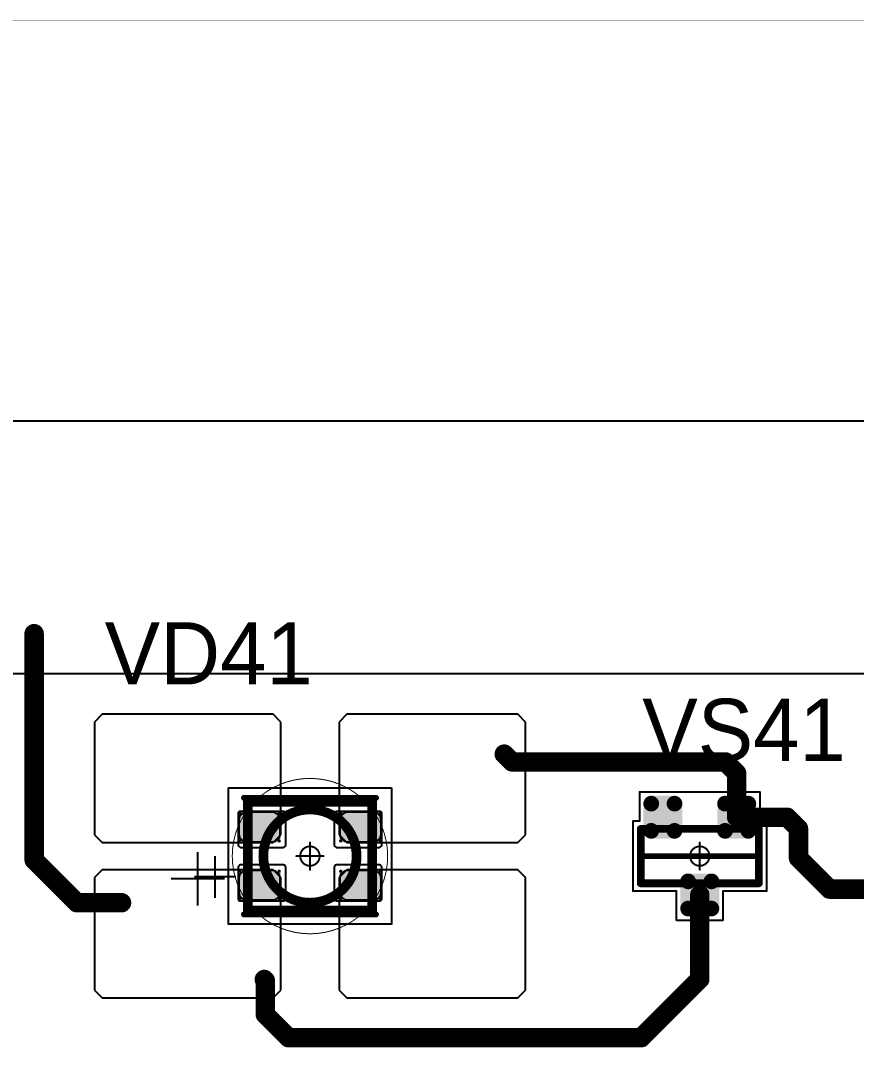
# Model space of a CAD drawing. Header units: millimetres. Extents: x 0 to 400, y 0 to 514.
# Drawn here: x 132.55 to 154.07, y 487.58 to 514.01 of the extents above; entities that cross this region are included whole.
import ezdxf

# ---------------------------------------------------------------- set-up
doc = ezdxf.new("R2010")
doc.units = ezdxf.units.MM
for name, color, linetype in [('Mechanical10', 56, 'Continuous'), ('Mechanical13', 56, 'Continuous'), ('Mechanical15', 56, 'Continuous'), ('Mechanical2', 216, 'Continuous'), ('TopLayer', 1, 'Continuous'), ('TopOverlay', 2, 'Continuous'), ('TopPaste', 8, 'Continuous'), ('TopSolder', 216, 'Continuous')]:
    doc.layers.add(name, color=color, linetype=linetype)

# ---------------------------------------------------------------- blocks, each defined once
blk = doc.blocks.new('SOT23_141')
at = {"layer": 'Mechanical13', "const_width": 0.2}
for points in [[(0.7, 1.52), (-0.7, 1.52)], [(-0.7, -1.52), (-0.7, 1.52)], [(0.7, -1.52), (0.7, 1.52)], [(0.7, -1.52), (-0.7, -1.52)]]:
    blk.add_lwpolyline(points, dxfattribs=at)
at = {"layer": 'Mechanical13', "const_width": 0.1}
for points in [[(-0.75, 1.52, 1), (-0.65, 1.52, 1)], [(-0.75, 1.52, 1), (-0.65, 1.52, 1)], [(0.65, 1.52, 1), (0.75, 1.52, 1)], [(0.65, 1.52, 1), (0.75, 1.52, 1)], [(-0.75, -1.52, 1), (-0.65, -1.52, 1)], [(-0.75, -1.52, 1), (-0.65, -1.52, 1)], [(0.65, -1.52, 1), (0.75, -1.52, 1)], [(0.65, -1.52, 1), (0.75, -1.52, 1)]]:
    blk.add_lwpolyline(points, format="xyb", close=True, dxfattribs=at)
at = {"layer": 'Mechanical15', "const_width": 0.05}
for points in [[(-0.9, 1.55), (-0.9, 1.72)], [(0.9, 1.72), (-0.9, 1.72)], [(0.9, 0.6), (0.9, 1.72)], [(-1.65, -1.55), (-1.65, 1.55)], [(-0.9, 1.55), (-1.65, 1.55)], [(1.65, 0.6), (0.9, 0.6)], [(1.65, -0.6), (1.65, 0.6)], [(0, -0.35), (0, 0.35)], [(0.35, 0), (-0.35, 0)], [(0.9, -0.6), (1.65, -0.6)], [(0.9, -1.72), (0.9, -0.6)], [(-0.9, -1.55), (-1.65, -1.55)], [(-0.9, -1.72), (-0.9, -1.55)], [(0.9, -1.72), (-0.9, -1.72)]]:
    blk.add_lwpolyline(points, dxfattribs=at)
at = {"layer": 'Mechanical15'}
for points, const_width in [([(-0.913, 1.72, 1), (-0.888, 1.72, 1)], 0.025), ([(-0.913, 1.72, 1), (-0.888, 1.72, 1)], 0.025), ([(0.888, 1.72, 1), (0.913, 1.72, 1)], 0.025), ([(0.888, 1.72, 1), (0.913, 1.72, 1)], 0.025), ([(-1.662, 1.55, 1), (-1.637, 1.55, 1)], 0.025), ([(-1.662, 1.55, 1), (-1.637, 1.55, 1)], 0.025), ([(-0.913, 1.55, 1), (-0.888, 1.55, 1)], 0.025), ([(-0.913, 1.55, 1), (-0.888, 1.55, 1)], 0.025), ([(0.888, 0.6, 1), (0.913, 0.6, 1)], 0.025), ([(0.888, 0.6, 1), (0.913, 0.6, 1)], 0.025), ([(1.637, 0.6, 1), (1.662, 0.6, 1)], 0.025), ([(1.637, 0.6, 1), (1.662, 0.6, 1)], 0.025), ([(0.25, 0, 1), (-0.25, 0, 1)], 0.05), ([(-0.012, 0.35, 1), (0.012, 0.35, 1)], 0.025), ([(-0.362, 0, 1), (-0.337, 0, 1)], 0.025), ([(-0.262, 0, 1), (-0.238, 0, 1)], 0.025), ([(0.238, 0, 1), (0.262, 0, 1)], 0.025), ([(0.337, 0, 1), (0.362, 0, 1)], 0.025), ([(-0.012, -0.35, 1), (0.012, -0.35, 1)], 0.025), ([(0.888, -0.6, 1), (0.913, -0.6, 1)], 0.025), ([(0.888, -0.6, 1), (0.913, -0.6, 1)], 0.025), ([(1.637, -0.6, 1), (1.662, -0.6, 1)], 0.025), ([(1.637, -0.6, 1), (1.662, -0.6, 1)], 0.025), ([(-1.662, -1.55, 1), (-1.637, -1.55, 1)], 0.025), ([(-1.662, -1.55, 1), (-1.637, -1.55, 1)], 0.025), ([(-0.913, -1.55, 1), (-0.888, -1.55, 1)], 0.025), ([(-0.913, -1.55, 1), (-0.888, -1.55, 1)], 0.025), ([(-0.913, -1.72, 1), (-0.888, -1.72, 1)], 0.025), ([(-0.913, -1.72, 1), (-0.888, -1.72, 1)], 0.025), ([(0.888, -1.72, 1), (0.913, -1.72, 1)], 0.025), ([(0.888, -1.72, 1), (0.913, -1.72, 1)], 0.025)]:
    blk.add_lwpolyline(points, format="xyb", close=True, dxfattribs=dict(at, const_width=const_width))
at = {"layer": 'TopLayer', "const_width": 0.1}
for points in [[(-1.4, 1.25, 1), (-1.3, 1.25, 1)], [(-0.7, 1.25, 1), (-0.6, 1.25, 1)], [(-1.4, 0.65, 1), (-1.3, 0.65, 1)], [(-0.7, 0.65, 1), (-0.6, 0.65, 1)], [(0.6, 0.3, 1), (0.7, 0.3, 1)], [(1.3, 0.3, 1), (1.4, 0.3, 1)], [(0.6, -0.3, 1), (0.7, -0.3, 1)], [(1.3, -0.3, 1), (1.4, -0.3, 1)], [(-1.4, -0.65, 1), (-1.3, -0.65, 1)], [(-0.7, -0.65, 1), (-0.6, -0.65, 1)], [(-1.4, -1.25, 1), (-1.3, -1.25, 1)], [(-0.7, -1.25, 1), (-0.6, -1.25, 1)]]:
    blk.add_lwpolyline(points, format="xyb", close=True, dxfattribs=at)
at = {"layer": 'TopLayer'}
for points in [[(-1.35, 1.35), (-1.35, 0.55), (-0.65, 1.35), (-0.65, 0.55)], [(-1.45, 1.25), (-1.45, 0.65), (-0.55, 1.25), (-0.55, 0.65)], [(0.55, 0.3), (0.55, -0.3), (1.45, 0.3), (1.45, -0.3)], [(0.65, 0.4), (0.65, -0.4), (1.35, 0.4), (1.35, -0.4)], [(-1.45, -0.65), (-1.45, -1.25), (-0.55, -0.65), (-0.55, -1.25)], [(-1.35, -0.55), (-1.35, -1.35), (-0.65, -0.55), (-0.65, -1.35)]]:
    blk.add_solid(points, dxfattribs=at)
at = {"layer": 'TopOverlay', "const_width": 0.15}
blk.add_lwpolyline([(0, -1.5), (0, 1.5)], dxfattribs=at)
at = {"layer": 'TopOverlay', "const_width": 0.075}
for points in [[(-0.038, 1.5, 1), (0.038, 1.5, 1)], [(-0.038, -1.5, 1), (0.038, -1.5, 1)]]:
    blk.add_lwpolyline(points, format="xyb", close=True, dxfattribs=at)
at = {"layer": 'TopPaste', "const_width": 0.075}
for points in [[(-1.387, 1.25, 1), (-1.313, 1.25, 1)], [(-0.687, 1.25, 1), (-0.613, 1.25, 1)], [(-1.387, 0.65, 1), (-1.313, 0.65, 1)], [(-0.687, 0.65, 1), (-0.613, 0.65, 1)], [(0.613, 0.3, 1), (0.687, 0.3, 1)], [(1.313, 0.3, 1), (1.387, 0.3, 1)], [(0.613, -0.3, 1), (0.687, -0.3, 1)], [(1.313, -0.3, 1), (1.387, -0.3, 1)], [(-1.387, -0.65, 1), (-1.313, -0.65, 1)], [(-0.687, -0.65, 1), (-0.613, -0.65, 1)], [(-1.387, -1.25, 1), (-1.313, -1.25, 1)], [(-0.687, -1.25, 1), (-0.613, -1.25, 1)]]:
    blk.add_lwpolyline(points, format="xyb", close=True, dxfattribs=at)
at = {"layer": 'TopPaste'}
for points in [[(-1.35, 1.325), (-1.35, 0.575), (-0.65, 1.325), (-0.65, 0.575)], [(-1.425, 1.25), (-1.425, 0.65), (-0.575, 1.25), (-0.575, 0.65)], [(0.575, 0.3), (0.575, -0.3), (1.425, 0.3), (1.425, -0.3)], [(0.65, 0.375), (0.65, -0.375), (1.35, 0.375), (1.35, -0.375)], [(-1.425, -0.65), (-1.425, -1.25), (-0.575, -0.65), (-0.575, -1.25)], [(-1.35, -0.575), (-1.35, -1.325), (-0.65, -0.575), (-0.65, -1.325)]]:
    blk.add_solid(points, dxfattribs=at)
at = {"layer": 'TopSolder', "const_width": 0.202}
for points in [[(-1.451, 1.25, 1), (-1.249, 1.25, 1)], [(-0.751, 1.25, 1), (-0.549, 1.25, 1)], [(-1.451, 0.65, 1), (-1.249, 0.65, 1)], [(-0.751, 0.65, 1), (-0.549, 0.65, 1)], [(0.549, 0.3, 1), (0.751, 0.3, 1)], [(1.249, 0.3, 1), (1.451, 0.3, 1)], [(0.549, -0.3, 1), (0.751, -0.3, 1)], [(1.249, -0.3, 1), (1.451, -0.3, 1)], [(-1.451, -0.65, 1), (-1.249, -0.65, 1)], [(-0.751, -0.65, 1), (-0.549, -0.65, 1)], [(-1.451, -1.25, 1), (-1.249, -1.25, 1)], [(-0.751, -1.25, 1), (-0.549, -1.25, 1)]]:
    blk.add_lwpolyline(points, format="xyb", close=True, dxfattribs=at)
at = {"layer": 'TopSolder'}
for points in [[(-1.35, 1.452), (-1.35, 0.448), (-0.65, 1.452), (-0.65, 0.448)], [(-1.552, 1.25), (-1.552, 0.65), (-0.448, 1.25), (-0.448, 0.65)], [(0.448, 0.3), (0.448, -0.3), (1.552, 0.3), (1.552, -0.3)], [(0.65, 0.502), (0.65, -0.502), (1.35, 0.502), (1.35, -0.502)], [(-1.35, -0.448), (-1.35, -1.452), (-0.65, -0.448), (-0.65, -1.452)], [(-1.552, -0.65), (-1.552, -1.25), (-0.448, -0.65), (-0.448, -1.25)]]:
    blk.add_solid(points, dxfattribs=at)
blk = doc.blocks.new('E65F_314')
at = {"layer": 'Mechanical13'}
for p, q in [((2.441, 1.071), (2.441, 0)), ((1.905, 0.536), (2.976, 0.536))]:
    blk.add_line(p, q, dxfattribs=at)
at = {"layer": 'Mechanical13', "const_width": 0.25}
for points in [[(-1.6, 1.4), (-1.6, -1.4)], [(1.6, 1.4), (-1.6, 1.4)], [(1.6, 1.4), (1.6, -1.4)], [(1.6, -1.4), (-1.6, -1.4)]]:
    blk.add_lwpolyline(points, dxfattribs=at)
at = {"layer": 'Mechanical13'}
for points, const_width in [([(-1.663, 1.4, 1), (-1.538, 1.4, 1)], 0.125), ([(-1.663, 1.4, 1), (-1.538, 1.4, 1)], 0.125), ([(1.2, 0, 1), (-1.2, 0, 1)], 0.25), ([(1.537, 1.4, 1), (1.662, 1.4, 1)], 0.125), ([(1.537, 1.4, 1), (1.662, 1.4, 1)], 0.125), ([(-1.263, 0, 1), (-1.138, 0, 1)], 0.125), ([(1.137, 0, 1), (1.262, 0, 1)], 0.125), ([(-1.663, -1.4, 1), (-1.538, -1.4, 1)], 0.125), ([(-1.663, -1.4, 1), (-1.538, -1.4, 1)], 0.125), ([(1.537, -1.4, 1), (1.662, -1.4, 1)], 0.125), ([(1.537, -1.4, 1), (1.662, -1.4, 1)], 0.125)]:
    blk.add_lwpolyline(points, format="xyb", close=True, dxfattribs=dict(at, const_width=const_width))
at = {"layer": 'Mechanical15', "const_width": 0.05}
for points in [[(2.1, 1.75), (-2.1, 1.75)], [(-2.1, 1.75), (-2.1, -1.75)], [(2.1, 1.75), (2.1, -1.75)], [(0, 0.35), (0, -0.35)], [(0, 0.35), (0, -0.35)], [(0.35, 0), (-0.35, 0)], [(0.35, 0), (-0.35, 0)], [(2.1, -1.75), (-2.1, -1.75)]]:
    blk.add_lwpolyline(points, dxfattribs=at)
at = {"layer": 'Mechanical15'}
for points, const_width in [([(-2.113, 1.75, 1), (-2.088, 1.75, 1)], 0.025), ([(-2.113, 1.75, 1), (-2.088, 1.75, 1)], 0.025), ([(2.087, 1.75, 1), (2.112, 1.75, 1)], 0.025), ([(2.087, 1.75, 1), (2.112, 1.75, 1)], 0.025), ([(0.25, 0, 1), (-0.25, 0, 1)], 0.05), ([(0.25, 0, 1), (-0.25, 0, 1)], 0.05), ([(-0.013, 0.35, 1), (0.012, 0.35, 1)], 0.025), ([(-0.013, 0.35, 1), (0.012, 0.35, 1)], 0.025), ([(-0.363, 0, 1), (-0.338, 0, 1)], 0.025), ([(-0.363, 0, 1), (-0.338, 0, 1)], 0.025), ([(-0.263, 0, 1), (-0.238, 0, 1)], 0.025), ([(-0.263, 0, 1), (-0.238, 0, 1)], 0.025), ([(0.237, 0, 1), (0.262, 0, 1)], 0.025), ([(0.237, 0, 1), (0.262, 0, 1)], 0.025), ([(0.337, 0, 1), (0.362, 0, 1)], 0.025), ([(0.337, 0, 1), (0.362, 0, 1)], 0.025), ([(-0.013, -0.35, 1), (0.012, -0.35, 1)], 0.025), ([(-0.013, -0.35, 1), (0.012, -0.35, 1)], 0.025), ([(-2.113, -1.75, 1), (-2.088, -1.75, 1)], 0.025), ([(-2.113, -1.75, 1), (-2.088, -1.75, 1)], 0.025), ([(2.087, -1.75, 1), (2.112, -1.75, 1)], 0.025), ([(2.087, -1.75, 1), (2.112, -1.75, 1)], 0.025)]:
    blk.add_lwpolyline(points, format="xyb", close=True, dxfattribs=dict(at, const_width=const_width))
at = {"layer": 'TopLayer'}
for p, q in [((-5.35, 3.65), (-5.55, 3.45)), ((-5.55, 3.45), (-5.55, 3.45)), ((-5.55, 3.45), (-5.55, 0.55)), ((-0.95, 3.65), (-5.35, 3.65)), ((-5.35, 3.65), (-5.35, 3.65)), ((-0.75, 3.45), (-0.95, 3.65)), ((-0.75, 0.55), (-0.75, 3.45)), ((0.95, 3.65), (0.75, 3.45)), ((0.75, 3.45), (0.75, 3.45)), ((0.75, 3.45), (0.75, 0.55)), ((5.35, 3.65), (0.95, 3.65)), ((0.95, 3.65), (0.95, 3.65)), ((5.55, 3.45), (5.35, 3.65)), ((5.55, 0.55), (5.55, 3.45)), ((-5.55, 0.55), (-5.35, 0.35)), ((-0.95, 0.35), (-0.75, 0.55)), ((0.75, 0.55), (0.95, 0.35)), ((5.35, 0.35), (5.55, 0.55)), ((-5.35, 0.35), (-0.95, 0.35)), ((0.95, 0.35), (5.35, 0.35)), ((-5.35, -0.35), (-5.55, -0.55)), ((-0.95, -0.35), (-5.35, -0.35)), ((-5.35, -0.35), (-5.35, -0.35)), ((-0.75, -0.55), (-0.95, -0.35)), ((0.95, -0.35), (0.75, -0.55)), ((5.35, -0.35), (0.95, -0.35)), ((0.95, -0.35), (0.95, -0.35)), ((5.55, -0.55), (5.35, -0.35)), ((-5.55, -0.55), (-5.55, -0.55)), ((-5.55, -0.55), (-5.55, -3.45)), ((-0.75, -3.45), (-0.75, -0.55)), ((0.75, -0.55), (0.75, -0.55)), ((0.75, -0.55), (0.75, -3.45)), ((5.55, -3.45), (5.55, -0.55)), ((-5.55, -3.45), (-5.35, -3.65)), ((-5.35, -3.65), (-0.95, -3.65)), ((-0.95, -3.65), (-0.75, -3.45)), ((0.75, -3.45), (0.95, -3.65)), ((0.95, -3.65), (5.35, -3.65)), ((5.35, -3.65), (5.55, -3.45))]:
    blk.add_line(p, q, dxfattribs=at)
at = {"layer": 'TopLayer', "const_width": 0.04}
for points in [[(-1.83, 1.11, 1), (-1.79, 1.11, 1)], [(-0.81, 1.11, 1), (-0.77, 1.11, 1)], [(0.77, 1.11, 1), (0.81, 1.11, 1)], [(1.79, 1.11, 1), (1.83, 1.11, 1)], [(-1.83, 0.39, 1), (-1.79, 0.39, 1)], [(-0.81, 0.39, 1), (-0.77, 0.39, 1)], [(0.77, 0.39, 1), (0.81, 0.39, 1)], [(1.79, 0.39, 1), (1.83, 0.39, 1)], [(-1.83, -0.39, 1), (-1.79, -0.39, 1)], [(-0.81, -0.39, 1), (-0.77, -0.39, 1)], [(0.77, -0.39, 1), (0.81, -0.39, 1)], [(1.79, -0.39, 1), (1.83, -0.39, 1)], [(-1.83, -1.11, 1), (-1.79, -1.11, 1)], [(-0.81, -1.11, 1), (-0.77, -1.11, 1)], [(0.77, -1.11, 1), (0.81, -1.11, 1)], [(1.79, -1.11, 1), (1.83, -1.11, 1)]]:
    blk.add_lwpolyline(points, format="xyb", close=True, dxfattribs=at)
at = {"layer": 'TopLayer'}
for points in [[(-1.85, 1.11), (-1.85, 0.39), (-0.75, 1.11), (-0.75, 0.39)], [(-1.81, 1.15), (-1.81, 0.35), (-0.79, 1.15), (-0.79, 0.35)], [(0.75, 1.11), (0.75, 0.39), (1.85, 1.11), (1.85, 0.39)], [(0.79, 1.15), (0.79, 0.35), (1.81, 1.15), (1.81, 0.35)], [(-1.85, -0.39), (-1.85, -1.11), (-0.75, -0.39), (-0.75, -1.11)], [(-1.81, -0.35), (-1.81, -1.15), (-0.79, -0.35), (-0.79, -1.15)], [(0.75, -0.39), (0.75, -1.11), (1.85, -0.39), (1.85, -1.11)], [(0.79, -0.35), (0.79, -1.15), (1.81, -0.35), (1.81, -1.15)]]:
    blk.add_solid(points, dxfattribs=at)
at = {"layer": 'TopOverlay'}
for p, q in [((2.886, 1.271), (2.886, -0.1)), ((2.2, 0.586), (3.571, 0.586))]:
    blk.add_line(p, q, dxfattribs=at)
at = {"layer": 'TopOverlay', "const_width": 0.15}
for points in [[(1.7, 1.5), (-1.7, 1.5)], [(1.7, -1.5), (-1.7, -1.5)]]:
    blk.add_lwpolyline(points, dxfattribs=at)
at = {"layer": 'TopOverlay', "const_width": 0.075}
for points in [[(-1.738, 1.5, 1), (-1.663, 1.5, 1)], [(1.662, 1.5, 1), (1.737, 1.5, 1)], [(-1.738, -1.5, 1), (-1.663, -1.5, 1)], [(1.662, -1.5, 1), (1.737, -1.5, 1)]]:
    blk.add_lwpolyline(points, format="xyb", close=True, dxfattribs=at)
at = {"layer": 'TopPaste'}
for p, q in [((-1.773, 1.073), (-1.814, 1.011)), ((-1.711, 1.114), (-1.773, 1.073)), ((-1.638, 1.129), (-1.711, 1.114)), ((-0.963, 1.129), (-1.638, 1.129)), ((-0.889, 1.114), (-0.963, 1.129)), ((-0.827, 1.073), (-0.889, 1.114)), ((-0.786, 1.011), (-0.827, 1.073)), ((0.827, 1.073), (0.786, 1.011)), ((0.889, 1.114), (0.827, 1.073)), ((0.962, 1.129), (0.889, 1.114)), ((1.637, 1.129), (0.962, 1.129)), ((1.711, 1.114), (1.637, 1.129)), ((1.773, 1.073), (1.711, 1.114)), ((1.814, 1.011), (1.773, 1.073)), ((-1.814, 1.011), (-1.829, 0.938)), ((-1.829, 0.938), (-1.829, 0.563)), ((-0.771, 0.938), (-0.786, 1.011)), ((-0.771, 0.563), (-0.771, 0.938)), ((0.786, 1.011), (0.771, 0.938)), ((0.771, 0.938), (0.771, 0.563)), ((1.829, 0.938), (1.814, 1.011)), ((1.829, 0.563), (1.829, 0.938)), ((-1.829, 0.563), (-1.814, 0.489)), ((-0.786, 0.489), (-0.771, 0.563)), ((0.771, 0.563), (0.786, 0.489)), ((1.814, 0.489), (1.829, 0.563)), ((-1.814, 0.489), (-1.773, 0.427)), ((-1.773, 0.427), (-1.711, 0.386)), ((-1.711, 0.386), (-1.638, 0.371)), ((-1.638, 0.371), (-0.963, 0.371)), ((-0.963, 0.371), (-0.889, 0.386)), ((-0.889, 0.386), (-0.827, 0.427)), ((-0.827, 0.427), (-0.786, 0.489)), ((0.786, 0.489), (0.827, 0.427)), ((0.827, 0.427), (0.889, 0.386)), ((0.889, 0.386), (0.962, 0.371)), ((0.962, 0.371), (1.637, 0.371)), ((1.637, 0.371), (1.711, 0.386)), ((1.711, 0.386), (1.773, 0.427)), ((1.773, 0.427), (1.814, 0.489)), ((-1.814, -0.489), (-1.829, -0.563)), ((-1.773, -0.427), (-1.814, -0.489)), ((-1.711, -0.386), (-1.773, -0.427)), ((-1.638, -0.371), (-1.711, -0.386)), ((-0.963, -0.371), (-1.638, -0.371)), ((-0.889, -0.386), (-0.963, -0.371)), ((-0.827, -0.427), (-0.889, -0.386)), ((-0.786, -0.489), (-0.827, -0.427)), ((-0.771, -0.563), (-0.786, -0.489)), ((0.786, -0.489), (0.771, -0.563)), ((0.827, -0.427), (0.786, -0.489)), ((0.889, -0.386), (0.827, -0.427)), ((0.962, -0.371), (0.889, -0.386)), ((1.637, -0.371), (0.962, -0.371)), ((1.711, -0.386), (1.637, -0.371)), ((1.773, -0.427), (1.711, -0.386)), ((1.814, -0.489), (1.773, -0.427)), ((1.829, -0.563), (1.814, -0.489)), ((-1.829, -0.563), (-1.829, -0.938)), ((-0.771, -0.938), (-0.771, -0.563)), ((0.771, -0.563), (0.771, -0.938)), ((1.829, -0.938), (1.829, -0.563)), ((-1.829, -0.938), (-1.814, -1.011)), ((-1.814, -1.011), (-1.773, -1.073)), ((-0.827, -1.073), (-0.786, -1.011)), ((-0.786, -1.011), (-0.771, -0.938)), ((0.771, -0.938), (0.786, -1.011)), ((0.786, -1.011), (0.827, -1.073)), ((1.773, -1.073), (1.814, -1.011)), ((1.814, -1.011), (1.829, -0.938)), ((-1.773, -1.073), (-1.711, -1.114)), ((-1.711, -1.114), (-1.638, -1.129)), ((-1.638, -1.129), (-0.963, -1.129)), ((-0.963, -1.129), (-0.889, -1.114)), ((-0.889, -1.114), (-0.827, -1.073)), ((0.827, -1.073), (0.889, -1.114)), ((0.889, -1.114), (0.962, -1.129)), ((0.962, -1.129), (1.637, -1.129)), ((1.637, -1.129), (1.711, -1.114)), ((1.711, -1.114), (1.773, -1.073))]:
    blk.add_line(p, q, dxfattribs=at)
at = {"layer": 'TopSolder'}
for p, q in [((-1.842, 1.129), (-1.85, 1.111)), ((-1.85, 1.111), (-1.85, 1.101)), ((-1.85, 1.101), (-1.85, 1.101)), ((-1.85, 1.101), (-1.85, 0.301)), ((-1.828, 1.143), (-1.842, 1.129)), ((-1.81, 1.151), (-1.828, 1.143)), ((-1.8, 1.151), (-1.81, 1.151)), ((-0.7, 1.151), (-1.8, 1.151)), ((-0.685, 1.151), (-0.7, 1.151)), ((-0.7, 1.151), (-0.7, 1.151)), ((-0.658, 1.139), (-0.685, 1.151)), ((-0.636, 1.118), (-0.658, 1.139)), ((-0.625, 1.09), (-0.636, 1.118)), ((-0.625, 1.076), (-0.625, 1.09)), ((-0.625, 0.301), (-0.625, 1.076)), ((0.636, 1.118), (0.625, 1.09)), ((0.625, 1.09), (0.625, 1.076)), ((0.625, 1.076), (0.625, 1.076)), ((0.625, 1.076), (0.625, 0.301)), ((0.657, 1.139), (0.636, 1.118)), ((0.685, 1.151), (0.657, 1.139)), ((0.7, 1.151), (0.685, 1.151)), ((1.8, 1.151), (0.7, 1.151)), ((1.81, 1.151), (1.8, 1.151)), ((1.8, 1.151), (1.8, 1.151)), ((1.828, 1.143), (1.81, 1.151)), ((1.842, 1.129), (1.828, 1.143)), ((1.85, 1.111), (1.842, 1.129)), ((1.85, 1.101), (1.85, 1.111)), ((1.85, 0.301), (1.85, 1.101)), ((-1.85, 0.301), (-1.85, 0.286)), ((-1.85, 0.286), (-1.839, 0.258)), ((-0.636, 0.258), (-0.625, 0.286)), ((-0.625, 0.286), (-0.625, 0.301)), ((-0.625, 0.301), (-0.625, 0.301)), ((0.625, 0.301), (0.625, 0.286)), ((0.625, 0.286), (0.636, 0.258)), ((1.839, 0.258), (1.85, 0.286)), ((1.85, 0.286), (1.85, 0.301)), ((1.85, 0.301), (1.85, 0.301)), ((-1.839, 0.258), (-1.818, 0.237)), ((-1.818, 0.237), (-1.79, 0.226)), ((-1.79, 0.226), (-1.775, 0.226)), ((-1.775, 0.226), (-1.775, 0.226)), ((-1.775, 0.226), (-0.7, 0.226)), ((-0.7, 0.226), (-0.685, 0.226)), ((-0.685, 0.226), (-0.658, 0.237)), ((-0.658, 0.237), (-0.636, 0.258)), ((0.636, 0.258), (0.657, 0.237)), ((0.657, 0.237), (0.685, 0.226)), ((0.685, 0.226), (0.7, 0.226)), ((0.7, 0.226), (0.7, 0.226)), ((0.7, 0.226), (1.775, 0.226)), ((1.775, 0.226), (1.79, 0.226)), ((1.79, 0.226), (1.817, 0.237)), ((1.817, 0.237), (1.839, 0.258)), ((-1.839, -0.257), (-1.85, -0.285)), ((-1.818, -0.236), (-1.839, -0.257)), ((-1.79, -0.224), (-1.818, -0.236)), ((-1.775, -0.224), (-1.79, -0.224)), ((-0.7, -0.224), (-1.775, -0.224)), ((-0.685, -0.224), (-0.7, -0.224)), ((-0.7, -0.224), (-0.7, -0.224)), ((-0.658, -0.236), (-0.685, -0.224)), ((-0.636, -0.257), (-0.658, -0.236)), ((-0.625, -0.285), (-0.636, -0.257)), ((0.636, -0.257), (0.625, -0.285)), ((0.657, -0.236), (0.636, -0.257)), ((0.685, -0.224), (0.657, -0.236)), ((0.7, -0.224), (0.685, -0.224)), ((1.775, -0.224), (0.7, -0.224)), ((1.79, -0.224), (1.775, -0.224)), ((1.775, -0.224), (1.775, -0.224)), ((1.817, -0.236), (1.79, -0.224)), ((1.839, -0.257), (1.817, -0.236)), ((1.85, -0.285), (1.839, -0.257)), ((-1.85, -0.285), (-1.85, -0.299)), ((-1.85, -0.299), (-1.85, -0.299)), ((-1.85, -0.299), (-1.85, -1.099)), ((-0.625, -0.299), (-0.625, -0.285)), ((-0.625, -1.074), (-0.625, -0.299)), ((0.625, -0.285), (0.625, -0.299)), ((0.625, -0.299), (0.625, -0.299)), ((0.625, -0.299), (0.625, -1.074)), ((1.85, -0.299), (1.85, -0.285)), ((1.85, -1.099), (1.85, -0.299)), ((-1.85, -1.099), (-1.85, -1.109)), ((-1.85, -1.109), (-1.842, -1.128)), ((-1.842, -1.128), (-1.828, -1.142)), ((-1.828, -1.142), (-1.81, -1.149)), ((-1.81, -1.149), (-1.8, -1.149)), ((-1.8, -1.149), (-0.7, -1.149)), ((-1.8, -1.149), (-1.8, -1.149)), ((-0.7, -1.149), (-0.685, -1.149)), ((-0.685, -1.149), (-0.658, -1.138)), ((-0.658, -1.138), (-0.636, -1.117)), ((-0.636, -1.117), (-0.625, -1.089)), ((-0.625, -1.089), (-0.625, -1.074)), ((-0.625, -1.074), (-0.625, -1.074)), ((0.625, -1.074), (0.625, -1.089)), ((0.625, -1.089), (0.636, -1.117)), ((0.636, -1.117), (0.657, -1.138)), ((0.657, -1.138), (0.685, -1.149)), ((0.685, -1.149), (0.7, -1.149)), ((0.7, -1.149), (1.8, -1.149)), ((0.7, -1.149), (0.7, -1.149)), ((1.8, -1.149), (1.81, -1.149)), ((1.81, -1.149), (1.828, -1.142)), ((1.828, -1.142), (1.842, -1.128)), ((1.842, -1.128), (1.85, -1.109)), ((1.85, -1.109), (1.85, -1.099)), ((1.85, -1.099), (1.85, -1.099))]:
    blk.add_line(p, q, dxfattribs=at)

msp = doc.modelspace()

# ---------------------------------------------------------------- linework, layer by layer
at = {"layer": 'Mechanical10', "const_width": 0.01}
msp.add_lwpolyline([(0, 514), (400, 514)], dxfattribs=at)
at = {"layer": 'Mechanical2'}
for points, const_width in [([(142, 492.5, 1), (138, 492.5, 1)], 0.0254), ([(140, 494.5, 1), (140, 494.5, 1)], 0.0005), ([(137.994, 492.5, 1), (138.006, 492.5, 1)], 0.0127), ([(138, 492.5, 1), (138, 492.5, 1)], 0.0005), ([(141.994, 492.5, 1), (142.006, 492.5, 1)], 0.0127), ([(142, 492.5, 1), (142, 492.5, 1)], 0.0005), ([(140, 490.5, 1), (140, 490.5, 1)], 0.0005)]:
    msp.add_lwpolyline(points, format="xyb", close=True, dxfattribs=dict(at, const_width=const_width))
at = {"layer": 'Mechanical2', "const_width": 0.001}
for points in [[(140, 490.5), (140, 494.5)], [(138, 492.5), (142, 492.5)]]:
    msp.add_lwpolyline(points, dxfattribs=at)
at = {"layer": 'TopLayer'}
for p, q in [((126.2, 503.7), (272.275, 503.7)), ((269.488, 497.187), (129.112, 497.187))]:
    msp.add_line(p, q, dxfattribs=at)
at = {"layer": 'TopLayer', "const_width": 0.5}
for points in [[(132.9, 492.4), (132.9, 498.225)], [(145, 495.125), (145.2, 494.925)], [(145.2, 494.925), (150.691, 494.925)], [(150.691, 494.925), (150.984, 494.632)], [(150.984, 493.5), (150.984, 494.632)], [(150.984, 493.5), (152.282, 493.5)], [(152.282, 493.5), (152.575, 493.207)], [(152.575, 492.45), (152.575, 493.207)], [(152.575, 492.45), (153.375, 491.65)], [(132.9, 492.4), (134, 491.3)], [(153.375, 491.65), (155.325, 491.65)], [(150.034, 489.334), (150.034, 491.5)], [(134, 491.3), (135.15, 491.3)], [(138.825, 489.325), (138.85, 489.3)], [(138.85, 488.425), (138.85, 489.3)], [(148.525, 487.825), (150.034, 489.334)], [(138.85, 488.425), (139.45, 487.825)], [(139.45, 487.825), (148.525, 487.825)]]:
    msp.add_lwpolyline(points, dxfattribs=at)
at = {"layer": 'TopLayer', "const_width": 0.25}
for points in [[(132.775, 498.225, 1), (133.025, 498.225, 1)], [(144.875, 495.125, 1), (145.125, 495.125, 1)], [(145.075, 494.925, 1), (145.325, 494.925, 1)], [(145.075, 494.925, 1), (145.325, 494.925, 1)], [(150.566, 494.925, 1), (150.816, 494.925, 1)], [(150.566, 494.925, 1), (150.816, 494.925, 1)], [(150.859, 494.632, 1), (151.109, 494.632, 1)], [(150.859, 494.632, 1), (151.109, 494.632, 1)], [(150.859, 493.5, 1), (151.109, 493.5, 1)], [(150.859, 493.5, 1), (151.109, 493.5, 1)], [(152.157, 493.5, 1), (152.407, 493.5, 1)], [(152.157, 493.5, 1), (152.407, 493.5, 1)], [(152.45, 493.207, 1), (152.7, 493.207, 1)], [(152.45, 493.207, 1), (152.7, 493.207, 1)], [(152.45, 492.45, 1), (152.7, 492.45, 1)], [(152.45, 492.45, 1), (152.7, 492.45, 1)], [(132.775, 492.4, 1), (133.025, 492.4, 1)], [(132.775, 492.4, 1), (133.025, 492.4, 1)], [(153.25, 491.65, 1), (153.5, 491.65, 1)], [(153.25, 491.65, 1), (153.5, 491.65, 1)], [(149.909, 491.5, 1), (150.159, 491.5, 1)], [(133.875, 491.3, 1), (134.125, 491.3, 1)], [(133.875, 491.3, 1), (134.125, 491.3, 1)], [(135.025, 491.3, 1), (135.275, 491.3, 1)], [(138.7, 489.325, 1), (138.95, 489.325, 1)], [(138.725, 489.3, 1), (138.975, 489.3, 1)], [(138.725, 489.3, 1), (138.975, 489.3, 1)], [(149.909, 489.334, 1), (150.159, 489.334, 1)], [(149.909, 489.334, 1), (150.159, 489.334, 1)], [(138.725, 488.425, 1), (138.975, 488.425, 1)], [(138.725, 488.425, 1), (138.975, 488.425, 1)], [(139.325, 487.825, 1), (139.575, 487.825, 1)], [(139.325, 487.825, 1), (139.575, 487.825, 1)], [(148.4, 487.825, 1), (148.65, 487.825, 1)], [(148.4, 487.825, 1), (148.65, 487.825, 1)]]:
    msp.add_lwpolyline(points, format="xyb", close=True, dxfattribs=at)

# ---------------------------------------------------------------- block references
for name, p, rotation in [('E65F_314', (140, 492.5), 180), ('SOT23_141', (150.034, 492.5), 270)]:
    msp.add_blockref(name, p, dxfattribs=dict(rotation=rotation))

# ---------------------------------------------------------------- texts
at = {"layer": 'TopOverlay'}
for s, p in [('VD41', (134.716, 496.919)), ('VS41', (148.555, 494.948))]:
    msp.add_text(s, height=1.6, dxfattribs=at).set_placement(p)

doc.saveas('drawing.dxf')
